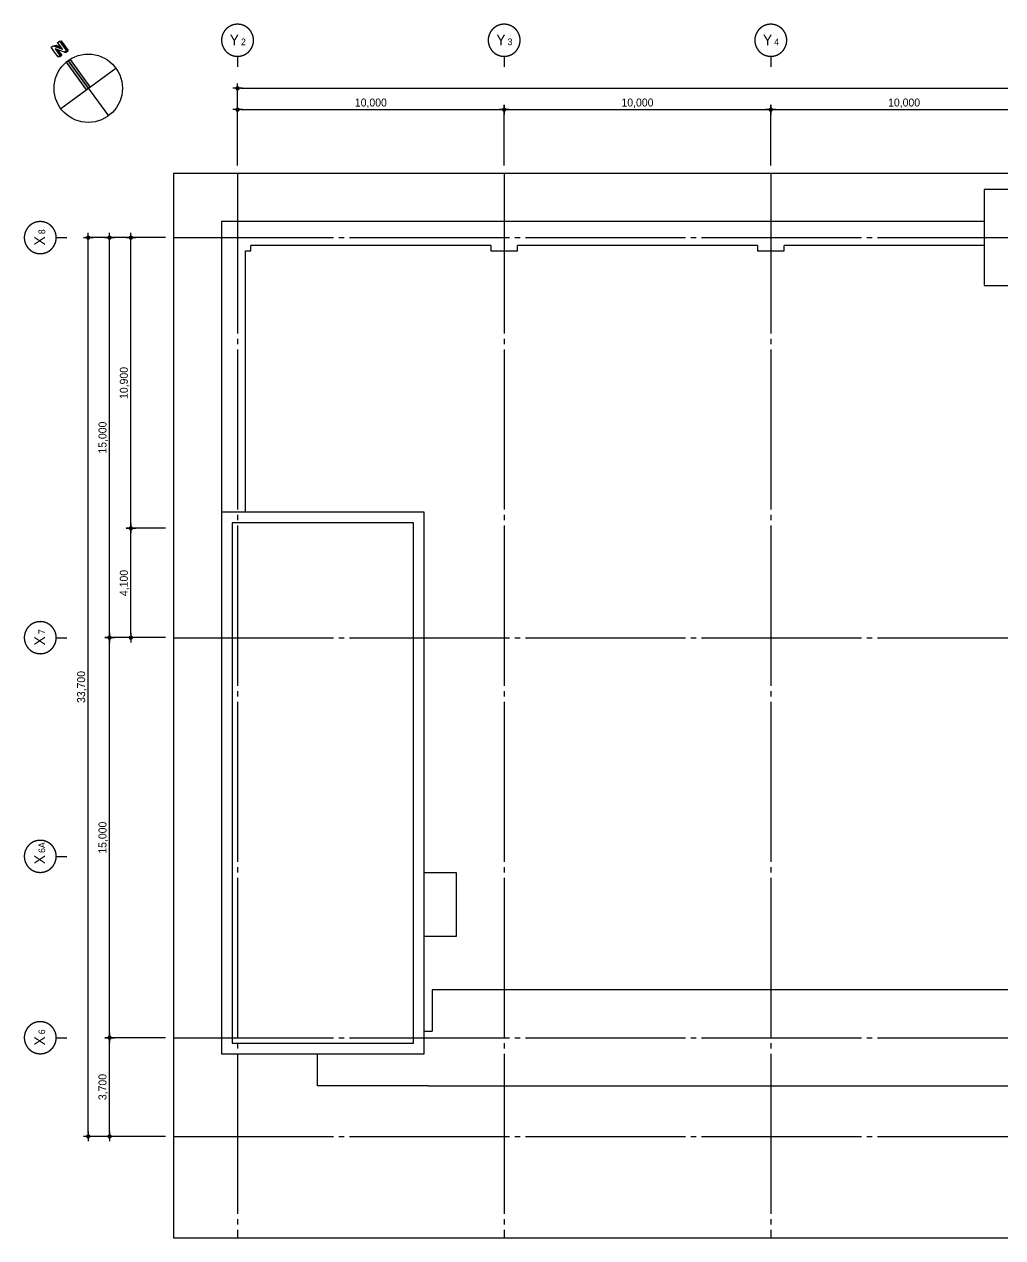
# Model space of a CAD drawing. Extents: x 14664173 to 14742335, y -1804798 to -1750552.
# Drawn here: x 14664173 to 14700873, y -1799049 to -1753549 of the extents above; entities that cross this region are included whole.
import ezdxf

# ---------------------------------------------------------------- set-up
doc = ezdxf.new("R2010")
doc.units = 0
doc.header["$LTSCALE"] = 100
doc.header["$MEASUREMENT"] = 0
doc.header["$PDSIZE"] = -10
doc.linetypes.add('CEN', pattern=[66, 60, -2, 2, -2])
doc.layers.get('0').update_dxf_attribs({"linetype": 'CONTINUOUS'})
doc.layers.get('Defpoints').update_dxf_attribs({"linetype": 'CONTINUOUS'})
for name, color, linetype in [('8', 8, 'CONTINUOUS'), ('AXIS', 7, 'CEN'), ('CEN', 1, 'CEN'), ('DIM', 7, 'CONTINUOUS'), ('SY2', 7, 'CONTINUOUS')]:
    doc.layers.add(name, color=color, linetype=linetype)
doc.styles.add('굴림', font='H2HDRM.TTF')
doc.styles.add('돋음', font='Dotum.ttf', dxfattribs={"height": 3})
doc.dimstyles.new('DIM50', dxfattribs={"dimscale": 50, "dimtxt": 3, "dimasz": 1.2, "dimexe": 1, "dimexo": 1, "dimgap": 0.6, "dimtad": 1, "dimdec": 4, "dimzin": 0, "dimdsep": 46, "dimlunit": 6, "dimtxsty": '굴림', "dimblk": 'DOTT', "dimcen": 0.09, "dimadec": 0, "dimazin": 0, "dimtfac": 1, "dimtdec": 4, "dimtofl": 0, "dimtmove": 2, "dimatfit": 2, "dimldrblk": 'DOTT', "dimfxl": 1, "dimtolj": 1, "dimtzin": 0, "dimarcsym": 0})

# ---------------------------------------------------------------- blocks, each defined once
blk = doc.blocks.new('DOTT')
for p, q in [((-1.5, 0), (1.5, 0)), ((0, 1.5), (0, -1.5))]:
    blk.add_line(p, q)
at = {"color": 6, "const_width": 0.68}
blk.add_lwpolyline([(-0.34, 0, 1), (0.34, 0, 1)], format="xyb", close=True, dxfattribs=at)
blk = doc.blocks.new('*D5')
at = {"layer": 'Defpoints', "color": 0, "lineweight": -3}
for p in [(14732173, -1755949), (14672173, -1759149), (14732173, -1759149)]:
    blk.add_point(p, dxfattribs=at)
at = {"layer": 'DIM', "color": 7, "lineweight": -2}
for p, q in [((14672173, -1758849), (14672173, -1755849)), ((14672293, -1755949), (14732053, -1755949)), ((14732173, -1758849), (14732173, -1755849))]:
    blk.add_line(p, q, dxfattribs=at)
at = {"layer": 'DIM', "color": 7, "lineweight": -2, "xscale": 120, "yscale": 120, "zscale": 120, "rotation": 180}
blk.add_blockref('DOTT', (14672173, -1755949), dxfattribs=at)
at = {"layer": 'DIM', "color": 7, "lineweight": -2, "xscale": 120, "yscale": 120, "zscale": 120}
blk.add_blockref('DOTT', (14732173, -1755949), dxfattribs=at)
at = {"layer": 'DIM', "color": 3, "insert": (14702173, -1755710), "char_height": 300, "attachment_point": 5, "style": '굴림'}
blk.add_mtext('\\A1;60,000', dxfattribs=at)
blk = doc.blocks.new('*D6')
at = {"layer": 'Defpoints', "color": 0, "lineweight": -3}
for p in [(14682173, -1756749), (14672173, -1759149), (14682173, -1759149)]:
    blk.add_point(p, dxfattribs=at)
at = {"layer": 'DIM', "color": 7, "lineweight": -2}
for p, q in [((14672173, -1758849), (14672173, -1756649)), ((14672293, -1756749), (14682053, -1756749)), ((14682173, -1758849), (14682173, -1756649))]:
    blk.add_line(p, q, dxfattribs=at)
at = {"layer": 'DIM', "color": 7, "lineweight": -2, "xscale": 120, "yscale": 120, "zscale": 120, "rotation": 180}
blk.add_blockref('DOTT', (14672173, -1756749), dxfattribs=at)
at = {"layer": 'DIM', "color": 7, "lineweight": -2, "xscale": 120, "yscale": 120, "zscale": 120}
blk.add_blockref('DOTT', (14682173, -1756749), dxfattribs=at)
at = {"layer": 'DIM', "color": 3, "insert": (14677173, -1756511), "char_height": 300, "attachment_point": 5, "style": '굴림'}
blk.add_mtext('\\A1;10,000', dxfattribs=at)
blk = doc.blocks.new('*D7')
at = {"layer": 'Defpoints', "color": 0, "lineweight": -3}
for p in [(14692173, -1756749), (14682173, -1759149), (14692173, -1759149)]:
    blk.add_point(p, dxfattribs=at)
at = {"layer": 'DIM', "color": 7, "lineweight": -2}
for p, q in [((14682173, -1758849), (14682173, -1756649)), ((14682293, -1756749), (14692053, -1756749)), ((14692173, -1758849), (14692173, -1756649))]:
    blk.add_line(p, q, dxfattribs=at)
at = {"layer": 'DIM', "color": 7, "lineweight": -2, "xscale": 120, "yscale": 120, "zscale": 120, "rotation": 180}
blk.add_blockref('DOTT', (14682173, -1756749), dxfattribs=at)
at = {"layer": 'DIM', "color": 7, "lineweight": -2, "xscale": 120, "yscale": 120, "zscale": 120}
blk.add_blockref('DOTT', (14692173, -1756749), dxfattribs=at)
at = {"layer": 'DIM', "color": 3, "insert": (14687173, -1756511), "char_height": 300, "attachment_point": 5, "style": '굴림'}
blk.add_mtext('\\A1;10,000', dxfattribs=at)
blk = doc.blocks.new('*D8')
at = {"layer": 'Defpoints', "color": 0, "lineweight": -3}
for p in [(14702173, -1756749), (14692173, -1759149), (14702173, -1759149)]:
    blk.add_point(p, dxfattribs=at)
at = {"layer": 'DIM', "color": 7, "lineweight": -2}
for p, q in [((14692173, -1758849), (14692173, -1756649)), ((14692293, -1756749), (14702053, -1756749)), ((14702173, -1758849), (14702173, -1756649))]:
    blk.add_line(p, q, dxfattribs=at)
at = {"layer": 'DIM', "color": 7, "lineweight": -2, "xscale": 120, "yscale": 120, "zscale": 120, "rotation": 180}
blk.add_blockref('DOTT', (14692173, -1756749), dxfattribs=at)
at = {"layer": 'DIM', "color": 7, "lineweight": -2, "xscale": 120, "yscale": 120, "zscale": 120}
blk.add_blockref('DOTT', (14702173, -1756749), dxfattribs=at)
at = {"layer": 'DIM', "color": 3, "insert": (14697173, -1756511), "char_height": 300, "attachment_point": 5, "style": '굴림'}
blk.add_mtext('\\A1;10,000', dxfattribs=at)
blk = doc.blocks.new('*D17')
at = {"layer": 'Defpoints', "color": 0, "lineweight": -3}
for p in [(14666573, -1761549), (14669773, -1761549), (14669773, -1795249)]:
    blk.add_point(p, dxfattribs=at)
at = {"layer": 'DIM', "color": 7, "lineweight": -2}
for p, q in [((14669473, -1761549), (14666473, -1761549)), ((14666573, -1795129), (14666573, -1761669)), ((14669473, -1795249), (14666473, -1795249))]:
    blk.add_line(p, q, dxfattribs=at)
at = {"layer": 'DIM', "color": 7, "lineweight": -2, "xscale": 120, "yscale": 120, "zscale": 120}
for p, rotation in [((14666573, -1761549), 90), ((14666573, -1795249), 270)]:
    blk.add_blockref('DOTT', p, dxfattribs=dict(at, rotation=rotation))
at = {"layer": 'DIM', "color": 3, "insert": (14666334, -1778399), "char_height": 300, "attachment_point": 5, "rotation": 90, "style": '굴림'}
blk.add_mtext('\\A1;33,700', dxfattribs=at)
blk = doc.blocks.new('*D18')
at = {"layer": 'Defpoints', "color": 0, "lineweight": -3}
for p in [(14667373, -1761549), (14669773, -1761549), (14668623, -1776549)]:
    blk.add_point(p, dxfattribs=at)
at = {"layer": 'DIM', "color": 7, "lineweight": -2}
for p, q in [((14669473, -1761549), (14667273, -1761549)), ((14667373, -1776429), (14667373, -1761669)), ((14668323, -1776549), (14667273, -1776549))]:
    blk.add_line(p, q, dxfattribs=at)
at = {"layer": 'DIM', "color": 7, "lineweight": -2, "xscale": 120, "yscale": 120, "zscale": 120}
for p, rotation in [((14667373, -1761549), 90), ((14667373, -1776549), 270)]:
    blk.add_blockref('DOTT', p, dxfattribs=dict(at, rotation=rotation))
at = {"layer": 'DIM', "color": 3, "insert": (14667135, -1769049), "char_height": 300, "attachment_point": 5, "rotation": 90, "style": '굴림'}
blk.add_mtext('\\A1;15,000', dxfattribs=at)
blk = doc.blocks.new('*D19')
at = {"layer": 'Defpoints', "color": 0, "lineweight": -3}
for p in [(14668173, -1761549), (14669773, -1761549), (14669773, -1772449)]:
    blk.add_point(p, dxfattribs=at)
at = {"layer": 'DIM', "color": 7, "lineweight": -2}
for p, q in [((14669473, -1761549), (14668073, -1761549)), ((14668173, -1772329), (14668173, -1761669)), ((14669473, -1772449), (14668073, -1772449))]:
    blk.add_line(p, q, dxfattribs=at)
at = {"layer": 'DIM', "color": 7, "lineweight": -2, "xscale": 120, "yscale": 120, "zscale": 120}
for p, rotation in [((14668173, -1761549), 90), ((14668173, -1772449), 270)]:
    blk.add_blockref('DOTT', p, dxfattribs=dict(at, rotation=rotation))
at = {"layer": 'DIM', "color": 3, "insert": (14667935, -1766999), "char_height": 300, "attachment_point": 5, "rotation": 90, "style": '굴림'}
blk.add_mtext('\\A1;10,900', dxfattribs=at)
blk = doc.blocks.new('*D20')
at = {"layer": 'Defpoints', "color": 0, "lineweight": -3}
for p in [(14668173, -1772449), (14669773, -1772449), (14669773, -1776549)]:
    blk.add_point(p, dxfattribs=at)
at = {"layer": 'DIM', "color": 7, "lineweight": -2}
for p, q in [((14669473, -1772449), (14668073, -1772449)), ((14668173, -1776429), (14668173, -1772569)), ((14669473, -1776549), (14668073, -1776549))]:
    blk.add_line(p, q, dxfattribs=at)
at = {"layer": 'DIM', "color": 7, "lineweight": -2, "xscale": 120, "yscale": 120, "zscale": 120}
for p, rotation in [((14668173, -1772449), 90), ((14668173, -1776549), 270)]:
    blk.add_blockref('DOTT', p, dxfattribs=dict(at, rotation=rotation))
at = {"layer": 'DIM', "color": 3, "insert": (14667935, -1774499), "char_height": 300, "attachment_point": 5, "rotation": 90, "style": '굴림'}
blk.add_mtext('\\A1;4,100', dxfattribs=at)
blk = doc.blocks.new('*D21')
at = {"layer": 'Defpoints', "color": 0, "lineweight": -3}
for p in [(14667373, -1776549), (14669773, -1776549), (14669773, -1791549)]:
    blk.add_point(p, dxfattribs=at)
at = {"layer": 'DIM', "color": 7, "lineweight": -2}
for p, q in [((14669473, -1776549), (14667273, -1776549)), ((14667373, -1791429), (14667373, -1776669)), ((14669473, -1791549), (14667273, -1791549))]:
    blk.add_line(p, q, dxfattribs=at)
at = {"layer": 'DIM', "color": 7, "lineweight": -2, "xscale": 120, "yscale": 120, "zscale": 120}
for p, rotation in [((14667373, -1776549), 90), ((14667373, -1791549), 270)]:
    blk.add_blockref('DOTT', p, dxfattribs=dict(at, rotation=rotation))
at = {"layer": 'DIM', "color": 3, "insert": (14667135, -1784049), "char_height": 300, "attachment_point": 5, "rotation": 90, "style": '굴림'}
blk.add_mtext('\\A1;15,000', dxfattribs=at)
blk = doc.blocks.new('*D22')
at = {"layer": 'Defpoints', "color": 0, "lineweight": -3}
for p in [(14667373, -1791549), (14669773, -1791549), (14669773, -1795249)]:
    blk.add_point(p, dxfattribs=at)
at = {"layer": 'DIM', "color": 7, "lineweight": -2}
for p, q in [((14669473, -1791549), (14667273, -1791549)), ((14667373, -1795129), (14667373, -1791669)), ((14669473, -1795249), (14667273, -1795249))]:
    blk.add_line(p, q, dxfattribs=at)
at = {"layer": 'DIM', "color": 7, "lineweight": -2, "xscale": 120, "yscale": 120, "zscale": 120}
for p, rotation in [((14667373, -1791549), 90), ((14667373, -1795249), 270)]:
    blk.add_blockref('DOTT', p, dxfattribs=dict(at, rotation=rotation))
at = {"layer": 'DIM', "color": 3, "insert": (14667134, -1793399), "char_height": 300, "attachment_point": 5, "rotation": 90, "style": '굴림'}
blk.add_mtext('\\A1;3,700', dxfattribs=at)
blk = doc.blocks.new('BOMBOM_S')
at = {"color": 7}
blk.add_line((0, 0.4), (0, 0), dxfattribs=at)
blk.add_lwpolyline([(-0.6, 1, 1), (0.6, 1, 1), (-0.6, 1, 1)], format="xyb", dxfattribs=at)
at = {"color": 1, "style": '돋음'}
for tag, p, height in [('X', (-0.295, 0.816), 0.4), ('N', (0.129, 0.816), 0.25)]:
    blk.add_attdef(tag, p, '', height=height, dxfattribs=at)
blk = doc.blocks.new('방위-1')
at = {"layer": 'SY2'}
blk.add_hatch(color=256, dxfattribs=at).paths.add_polyline_path([(1079, 670), (978, 834), (-57, 78), (57, -78)])
for p, q in [((1358, 1261), (1541, 1395)), ((1358, 1261), (1541, 1395)), ((1541, 1395), (1597, 1318)), ((1541, 1395), (1597, 1318)), ((-756, 1034), (756, -1034)), ((1177, 1129), (1358, 1261)), ((1177, 1129), (1358, 1261)), ((1228, 1060), (1177, 1129)), ((1177, 1129), (1186, 1064)), ((1228, 1060), (1177, 1129)), ((1177, 1129), (1186, 1064)), ((1186, 1064), (1236, 995)), ((1186, 1064), (1236, 995)), ((1355, 1153), (1228, 1060)), ((1355, 1153), (1228, 1060)), ((1228, 1060), (1236, 995)), ((1228, 1060), (1236, 995)), ((1447, 1149), (1236, 995)), ((1447, 1149), (1236, 995)), ((1350, 893), (1417, 1069)), ((1350, 893), (1417, 1069)), ((1483, 1247), (1355, 1153)), ((1483, 1247), (1355, 1153)), ((1588, 952), (1405, 818)), ((1588, 952), (1405, 818)), ((1777, 1019), (1413, 753)), ((1777, 1019), (1413, 753)), ((1417, 1069), (1483, 1247)), ((1417, 1069), (1483, 1247)), ((1530, 1142), (1462, 966)), ((1530, 1142), (1462, 966)), ((1462, 966), (1590, 1059)), ((1462, 966), (1590, 1059)), ((1597, 1318), (1530, 1142)), ((1597, 1318), (1530, 1142)), ((1613, 1204), (1544, 1026)), ((1613, 1204), (1544, 1026)), ((1768, 1084), (1588, 952)), ((1768, 1084), (1588, 952)), ((1590, 1059), (1718, 1153)), ((1590, 1059), (1718, 1153)), ((1597, 1318), (1613, 1204)), ((1597, 1318), (1613, 1204)), ((1718, 1153), (1768, 1084)), ((1718, 1153), (1768, 1084)), ((1768, 1084), (1777, 1019)), ((1768, 1084), (1777, 1019)), ((1034, 756), (-1034, -756)), ((1405, 818), (1350, 893)), ((1350, 893), (1359, 828)), ((1405, 818), (1350, 893)), ((1350, 893), (1359, 828)), ((1359, 828), (1413, 753)), ((1359, 828), (1413, 753)), ((1405, 818), (1413, 753)), ((1405, 818), (1413, 753))]:
    blk.add_line(p, q, dxfattribs=at)
blk.add_lwpolyline([(-57, 78), (57, -78), (1079, 670), (978, 834)], close=True, dxfattribs=at)
blk.add_circle((0, 0), 1281, dxfattribs=at)
for points in [[(1177, 1129), (1228, 1060), (1186, 1064)], [(1177, 1129), (1228, 1060), (1186, 1064)], [(1186, 1064), (1236, 995), (1228, 1060)], [(1186, 1064), (1236, 995), (1228, 1060)], [(1483, 1247), (1447, 1149), (1228, 1060)], [(1483, 1247), (1447, 1149), (1228, 1060)], [(1447, 1149), (1228, 1060), (1236, 995)], [(1447, 1149), (1228, 1060), (1236, 995)], [(1413, 753), (1405, 818), (1768, 1084)], [(1413, 753), (1405, 818), (1768, 1084)], [(1768, 1084), (1777, 1019), (1413, 753)], [(1768, 1084), (1777, 1019), (1413, 753)], [(1597, 1318), (1613, 1204), (1462, 966)], [(1597, 1318), (1613, 1204), (1462, 966)], [(1613, 1204), (1544, 1026), (1462, 966)], [(1613, 1204), (1544, 1026), (1462, 966)], [(1350, 893), (1405, 818), (1359, 828)], [(1350, 893), (1405, 818), (1359, 828)], [(1405, 818), (1413, 753), (1359, 828)], [(1405, 818), (1413, 753), (1359, 828)]]:
    blk.add_solid(points, dxfattribs=at)

msp = doc.modelspace()

# ---------------------------------------------------------------- linework, layer by layer
at = {"layer": '8'}
for p, q in [((14700173.21252, -1760949.19177), (14671573.21252, -1760949.19177)), ((14671573.21252, -1760949.19177), (14671573.21252, -1771849.19177)), ((14675673.21252, -1761049.19177), (14675673.21252, -1761049.19177)), ((14675673.21252, -1761049.19177), (14675673.21252, -1761049.19177)), ((14672473.21252, -1771849.19177), (14672473.21252, -1762049.19177)), ((14681673.21252, -1761849.19177), (14672673.21252, -1761849.19177)), ((14691673.21252, -1761849.19177), (14682673.21252, -1761849.19177)), ((14700173.21252, -1761849.19177), (14692673.21252, -1761849.19177))]:
    msp.add_line(p, q, dxfattribs=at)
for points in [[(14722773.21252, -1793349.19177), (14733973.21252, -1793349.19177), (14733973.21252, -1759749.19177), (14700173.21252, -1759749.19177), (14700173.21252, -1763349.19177), (14701673.21252, -1763349.19177)], [(14672473.21252, -1762049.19177), (14672673.21252, -1762049.19177), (14672673.21252, -1761849.19177)], [(14681673.21252, -1761849.19177), (14681673.21252, -1762049.19177), (14682673.21252, -1762049.19177), (14682673.21252, -1761849.19177)], [(14691673.21252, -1761849.19177), (14691673.21252, -1762049.19177), (14692673.21252, -1762049.19177), (14692673.21252, -1761849.19177)], [(14679172.59653, -1785349.19177), (14680373.21252, -1785349.19177), (14680373.21252, -1787749.19177), (14679172.59653, -1787749.19177)], [(14701673.21252, -1789749.19178), (14679473.21252, -1789749.19177), (14679473.21252, -1791299.19177)], [(14679173.21252, -1792149.19177), (14679173.21252, -1791299.19177), (14679473.21252, -1791299.19177)], [(14679323.21252, -1793349.19177), (14675173.21252, -1793349.19177), (14675173.21252, -1792149.19177), (14679173.21252, -1792149.19177)], [(14679323.21252, -1793349.19177), (14710573.21252, -1793349.19177)]]:
    msp.add_lwpolyline(points, dxfattribs=at)
for points in [[(14671573.21252, -1792149.19177), (14679173.21252, -1792149.19177), (14679173.21252, -1771849.19177), (14671573.21252, -1771849.19177)], [(14671973.21252, -1791749.19177), (14678773.21252, -1791749.19177), (14678773.21252, -1772249.19177), (14671973.21252, -1772249.19177)]]:
    msp.add_lwpolyline(points, close=True, dxfattribs=at)
at = {"layer": 'CEN', "linetype": 'CEN'}
for p, q in [((14672173.21252, -1759149.19177), (14672173.21252, -1799049.19177)), ((14682173.21252, -1759149.19177), (14682173.21252, -1799049.19177)), ((14692173.21252, -1759149.19177), (14692173.21252, -1799049.19177)), ((14669773.21252, -1761549.19177), (14733773.21252, -1761549.19177)), ((14669773.21252, -1776549.19177), (14733773.21252, -1776549.19177)), ((14669773.21252, -1791549.19177), (14733773.21252, -1791549.19177)), ((14669773.21252, -1795249.19177), (14733773.21252, -1795249.19177))]:
    msp.add_line(p, q, dxfattribs=at)
at = {"layer": 'Defpoints', "color": 76}
msp.add_lwpolyline([(14669773.21252, -1799049.19177), (14733773.21252, -1799049.19177), (14733773.21252, -1759149.19177), (14669773.21252, -1759149.19177)], close=True, dxfattribs=at)

# ---------------------------------------------------------------- block references
at = {"layer": 'AXIS', "xscale": 1000, "yscale": 1000, "zscale": 1000}
for p, values in [((14672173.21252, -1755149.19177), {'X': 'Y', 'N': '2'}), ((14682173.21252, -1755149.19177), {'X': 'Y', 'N': '3'}), ((14692173.21252, -1755149.19177), {'X': 'Y', 'N': '4'})]:
    msp.add_blockref('BOMBOM_S', p, dxfattribs=at).add_auto_attribs(values)
at = {"layer": 'AXIS', "xscale": 1000, "yscale": 1000, "zscale": 1000, "rotation": 90}
for p, values in [((14665773.21252, -1761549.19177), {'X': 'X', 'N': '8'}), ((14665773.21252, -1776549.19177), {'X': 'X', 'N': '7'}), ((14665773.21252, -1784749.19177), {'X': 'X', 'N': '6A'}), ((14665773.21252, -1791549.19177), {'X': 'X', 'N': '6'})]:
    msp.add_blockref('BOMBOM_S', p, dxfattribs=at).add_auto_attribs(values)
at = {"layer": 'SY2', "rotation": 90}
msp.add_blockref('방위-1', (14666573.21252, -1755949.19177), dxfattribs=at)

# ---------------------------------------------------------------- dimensions: what is measured, and where the dimension line sits
at = {"layer": 'DIM'}
for base, p1, p2, picture, middle in [((14732173.2125227209, -1755949.19177466), (14672173.2125227209, -1759149.19177466), (14732173.2125227209, -1759149.19177466), '*D5', (14702173.2125227209, -1755710.153550246)), ((14682173.21252, -1756749.19177), (14672173.21252, -1759149.19177), (14682173.21252, -1759149.19177), '*D6', (14677173.21252, -1756510.52346)), ((14692173.21252, -1756749.19177), (14682173.21252, -1759149.19177), (14692173.21252, -1759149.19177), '*D7', (14687173.21252, -1756510.52346)), ((14702173.21252, -1756749.19177), (14692173.21252, -1759149.19177), (14702173.21252, -1759149.19177), '*D8', (14697173.21252, -1756510.52346))]:
    dim = msp.add_linear_dim(base=base, p1=p1, p2=p2, dimstyle='DIM50', override={"dimscale": 100, "dimexo": 3}, dxfattribs=at)
    dim.commit()
    dim.dimension.update_dxf_attribs({"geometry": picture, "text_midpoint": middle})
for base, p1, p2, picture, middle in [((14666573.21252, -1761549.19177), (14669773.21252, -1795249.19177), (14669773.21252, -1761549.19177), '*D17', (14666334.1743, -1778399.19177)), ((14667373.21252, -1761549.19177), (14668622.62824, -1776549.19177), (14669773.21252, -1761549.19177), '*D18', (14667134.54421, -1769049.19177)), ((14668173.21252, -1761549.19177), (14669773.21252, -1772449.19177), (14669773.21252, -1761549.19177), '*D19', (14667934.54421, -1766999.19177)), ((14668173.21252, -1772449.19177), (14669773.21252, -1776549.19177), (14669773.21252, -1772449.19177), '*D20', (14667934.54421, -1774499.19177)), ((14667373.21252, -1776549.19177), (14669773.21252, -1791549.19177), (14669773.21252, -1776549.19177), '*D21', (14667134.54421, -1784049.19177)), ((14667373.21252, -1791549.19177), (14669773.21252, -1795249.19177), (14669773.21252, -1791549.19177), '*D22', (14667134.1743, -1793399.19177))]:
    dim = msp.add_linear_dim(base=base, p1=p1, p2=p2, angle=90, dimstyle='DIM50', override={"dimscale": 100, "dimexo": 3}, dxfattribs=at)
    dim.commit()
    dim.dimension.update_dxf_attribs({"geometry": picture, "text_midpoint": middle})

doc.saveas('drawing.dxf')
